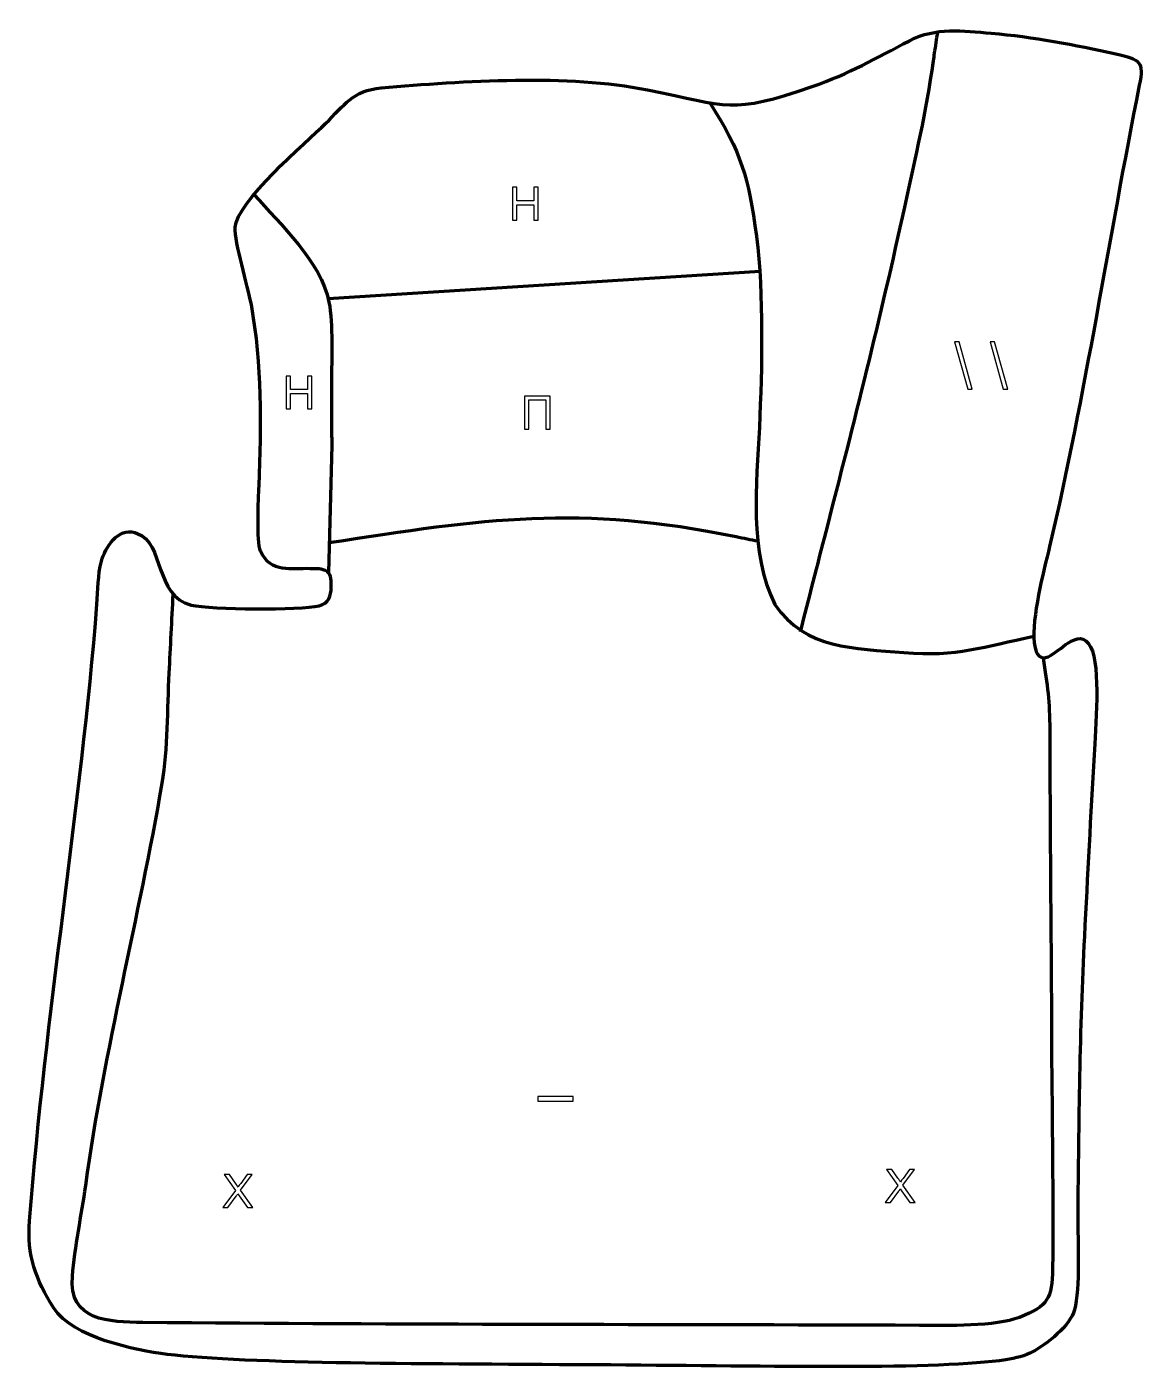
# Model space of a CAD drawing. Header units: millimetres. Extents: x 892 to 1509, y -60 to 682.
import ezdxf

# ---------------------------------------------------------------- set-up
doc = ezdxf.new("R2010")
doc.units = ezdxf.units.MM
doc.header["$MEASUREMENT"] = 0
doc.layers.add('layer 2', color=7, linetype='Continuous')
doc.layers.add('layer 3', color=7, linetype='Continuous')

msp = doc.modelspace()

# ---------------------------------------------------------------- linework, layer by layer
at = {"layer": 'layer 2', "color": 142, "lineweight": 158}
for points, knots in [([(1318.9543, 348.2276), (1323.679, 366.6544), (1328.4037, 385.0812), (1333.1283, 403.5081), (1333.1283, 403.5081), (1348.5397, 463.4611), (1363.4161, 522.3597), (1376.5867, 582.8919), (1376.5867, 582.8919), (1382.5797, 610.436), (1388.5222, 635.5433), (1392.4545, 663.6303), (1392.4545, 663.6303), (1392.6561, 665.0705), (1392.8627, 666.5093), (1393.0727, 667.9483), (1393.0727, 667.9483), (1393.6587, 671.8696), (1394.2447, 675.7909), (1394.8307, 679.7122)], [0, 0, 0, 0, 0.16666667, 0.16666667, 0.16666667, 0.16666667, 0.33333333, 0.33333333, 0.33333333, 0.33333333, 0.5, 0.5, 0.5, 0.5, 0.66666667, 0.66666667, 0.66666667, 0.66666667, 1, 1, 1, 1]), ([(1268.7799, 640.8697), (1286.4971, 612.7712), (1290.1541, 599.7016), (1294.6395, 566.8638), (1294.6395, 566.8638), (1298.7603, 534.0039), (1297.7115, 494.4622), (1296.3043, 461.1817), (1296.3043, 461.1817), (1294.7375, 430.2004), (1290.3439, 391.9726), (1304.8922, 363.3725), (1304.8922, 363.3725), (1321.7635, 338.4034), (1348.9056, 339.1882), (1376.1472, 336.8194), (1376.1472, 336.8194), (1405.4471, 334.2716), (1420.1985, 340.1299), (1447.9246, 345.8615)], [0, 0, 0, 0, 0.16666667, 0.16666667, 0.16666667, 0.16666667, 0.33333333, 0.33333333, 0.33333333, 0.33333333, 0.5, 0.5, 0.5, 0.5, 0.66666667, 0.66666667, 0.66666667, 0.66666667, 1, 1, 1, 1]), ([(1017.0562, 589.7802), (1031.5583, 573.3442), (1054.3031, 552.4878), (1058.5073, 530.4388), (1058.5073, 530.4388), (1060.8797, 517.9967), (1059.8713, 499.1312), (1059.91, 485.9497), (1059.91, 485.9497), (1059.9335, 477.9291), (1059.9554, 469.9085), (1059.9832, 461.8879), (1059.9832, 461.8879), (1059.994, 458.8803), (1060.0048, 455.8727), (1060.0156, 452.8651), (1060.0156, 452.8651), (1060.0156, 452.8651), (1060.021, 451.3613), (1060.021, 451.3613), (1060.021, 451.3613), (1060.021, 451.3613), (1058.1863, 380.8727), (1058.1863, 380.8727)], [0, 0, 0, 0, 0.14285714, 0.14285714, 0.14285714, 0.14285714, 0.28571429, 0.28571429, 0.28571429, 0.28571429, 0.42857143, 0.42857143, 0.42857143, 0.42857143, 0.57142857, 0.57142857, 0.57142857, 0.57142857, 0.71428571, 0.71428571, 0.71428571, 0.71428571, 1, 1, 1, 1]), ([(1058.6192, 397.5054), (1144.2264, 410.8561), (1196.7656, 418.6739), (1283.5412, 400.8434), (1283.5412, 400.8434), (1287.493, 400.0314), (1291.4441, 399.2219), (1295.3988, 398.4244)], [0, 0, 0, 0, 0.33333333, 0.33333333, 0.33333333, 0.33333333, 1, 1, 1, 1]), ([(1453.0169, 333.9526), (1455.4335, 318.6942), (1456.6508, 309.6976), (1456.6864, 294.0452), (1456.6864, 294.0452), (1456.8197, 235.5749), (1457.47, 177.1074), (1457.7042, 118.6376), (1457.7042, 118.6376), (1457.876, 78.016), (1458.7773, 37.0602), (1458.214, -3.5197), (1458.214, -3.5197), (1457.9867, -19.8957), (1455.8083, -24.3236), (1440.0702, -30.4878), (1440.0702, -30.4878), (1426.9599, -35.6227), (1399.7045, -34.9796), (1384.7631, -34.9227), (1384.7631, -34.9227), (1241.7519, -34.3836), (1098.6711, -34.6375), (955.672, -33.3091), (955.672, -33.3091), (937.1381, -33.1187), (914.5771, -32.5636), (916.7427, -7.676), (916.7427, -7.676), (918.141, 8.3938), (921.8497, 26.0313), (924.1117, 42.3239), (924.1117, 42.3239), (934.7143, 118.6938), (953.5078, 189.5332), (966.3967, 264.5485), (966.3967, 264.5485), (969.7258, 283.924), (969.2397, 305.5952), (970.2446, 325.4171), (970.2446, 325.4171), (970.9831, 339.9847), (971.7209, 354.5523), (972.4593, 369.1199)], [0, 0, 0, 0, 0.08333333, 0.08333333, 0.08333333, 0.08333333, 0.16666667, 0.16666667, 0.16666667, 0.16666667, 0.25, 0.25, 0.25, 0.25, 0.33333333, 0.33333333, 0.33333333, 0.33333333, 0.41666667, 0.41666667, 0.41666667, 0.41666667, 0.5, 0.5, 0.5, 0.5, 0.58333333, 0.58333333, 0.58333333, 0.58333333, 0.66666667, 0.66666667, 0.66666667, 0.66666667, 0.75, 0.75, 0.75, 0.75, 0.83333333, 0.83333333, 0.83333333, 0.83333333, 1, 1, 1, 1])]:
    msp.add_open_spline(points, degree=3, knots=knots, dxfattribs=at)
at = {"layer": 'layer 2', "color": 142}
for points, knots in [([(1159.9325, 575.6179), (1159.9325, 575.6179), (1159.9325, 593.8043), (1159.9325, 593.8043), (1159.9325, 593.8043), (1159.9325, 593.8043), (1162.3455, 593.8043), (1162.3455, 593.8043), (1162.3455, 593.8043), (1162.3455, 593.8043), (1162.3455, 586.3113), (1162.3455, 586.3113), (1162.3455, 586.3113), (1162.3455, 586.3113), (1171.7435, 586.3113), (1171.7435, 586.3113), (1171.7435, 586.3113), (1171.7435, 586.3113), (1171.7435, 593.8043), (1171.7435, 593.8043), (1171.7435, 593.8043), (1171.7435, 593.8043), (1174.1565, 593.8043), (1174.1565, 593.8043), (1174.1565, 593.8043), (1174.1565, 593.8043), (1174.1565, 575.6179), (1174.1565, 575.6179), (1174.1565, 575.6179), (1174.1565, 575.6179), (1171.7435, 575.6179), (1171.7435, 575.6179), (1171.7435, 575.6179), (1171.7435, 575.6179), (1171.7435, 584.1777), (1171.7435, 584.1777), (1171.7435, 584.1777), (1171.7435, 584.1777), (1162.3455, 584.1777), (1162.3455, 584.1777), (1162.3455, 584.1777), (1162.3455, 584.1777), (1162.3455, 575.6179), (1162.3455, 575.6179), (1162.3455, 575.6179), (1162.3455, 575.6179), (1159.9325, 575.6179), (1159.9325, 575.6179)], [0, 0, 0, 0, 0.07692308, 0.07692308, 0.07692308, 0.07692308, 0.15384615, 0.15384615, 0.15384615, 0.15384615, 0.23076923, 0.23076923, 0.23076923, 0.23076923, 0.30769231, 0.30769231, 0.30769231, 0.30769231, 0.38461538, 0.38461538, 0.38461538, 0.38461538, 0.46153846, 0.46153846, 0.46153846, 0.46153846, 0.53846154, 0.53846154, 0.53846154, 0.53846154, 0.61538462, 0.61538462, 0.61538462, 0.61538462, 0.69230769, 0.69230769, 0.69230769, 0.69230769, 0.76923077, 0.76923077, 0.76923077, 0.76923077, 0.84615385, 0.84615385, 0.84615385, 0.84615385, 1, 1, 1, 1]), ([(1411.4034, 482.3603), (1411.4034, 482.3603), (1404.1009, 508.4658), (1404.1009, 508.4658), (1404.1009, 508.4658), (1404.1009, 508.4658), (1406.5821, 508.4658), (1406.5821, 508.4658), (1406.5821, 508.4658), (1406.5821, 508.4658), (1413.8846, 482.3603), (1413.8846, 482.3603), (1413.8846, 482.3603), (1413.8846, 482.3603), (1411.4034, 482.3603), (1411.4034, 482.3603)], [0, 0, 0, 0, 0.2, 0.2, 0.2, 0.2, 0.4, 0.4, 0.4, 0.4, 0.6, 0.6, 0.6, 0.6, 1, 1, 1, 1]), ([(1431.006, 482.3603), (1431.006, 482.3603), (1423.7035, 508.4658), (1423.7035, 508.4658), (1423.7035, 508.4658), (1423.7035, 508.4658), (1426.1847, 508.4658), (1426.1847, 508.4658), (1426.1847, 508.4658), (1426.1847, 508.4658), (1433.4872, 482.3603), (1433.4872, 482.3603), (1433.4872, 482.3603), (1433.4872, 482.3603), (1431.006, 482.3603), (1431.006, 482.3603)], [0, 0, 0, 0, 0.2, 0.2, 0.2, 0.2, 0.4, 0.4, 0.4, 0.4, 0.6, 0.6, 0.6, 0.6, 1, 1, 1, 1]), ([(1034.7845, 471.3719), (1034.7845, 471.3719), (1034.7845, 489.5583), (1034.7845, 489.5583), (1034.7845, 489.5583), (1034.7845, 489.5583), (1037.1975, 489.5583), (1037.1975, 489.5583), (1037.1975, 489.5583), (1037.1975, 489.5583), (1037.1975, 482.0653), (1037.1975, 482.0653), (1037.1975, 482.0653), (1037.1975, 482.0653), (1046.5955, 482.0653), (1046.5955, 482.0653), (1046.5955, 482.0653), (1046.5955, 482.0653), (1046.5955, 489.5583), (1046.5955, 489.5583), (1046.5955, 489.5583), (1046.5955, 489.5583), (1049.0085, 489.5583), (1049.0085, 489.5583), (1049.0085, 489.5583), (1049.0085, 489.5583), (1049.0085, 471.3719), (1049.0085, 471.3719), (1049.0085, 471.3719), (1049.0085, 471.3719), (1046.5955, 471.3719), (1046.5955, 471.3719), (1046.5955, 471.3719), (1046.5955, 471.3719), (1046.5955, 479.9317), (1046.5955, 479.9317), (1046.5955, 479.9317), (1046.5955, 479.9317), (1037.1975, 479.9317), (1037.1975, 479.9317), (1037.1975, 479.9317), (1037.1975, 479.9317), (1037.1975, 471.3719), (1037.1975, 471.3719), (1037.1975, 471.3719), (1037.1975, 471.3719), (1034.7845, 471.3719), (1034.7845, 471.3719)], [0, 0, 0, 0, 0.07692308, 0.07692308, 0.07692308, 0.07692308, 0.15384615, 0.15384615, 0.15384615, 0.15384615, 0.23076923, 0.23076923, 0.23076923, 0.23076923, 0.30769231, 0.30769231, 0.30769231, 0.30769231, 0.38461538, 0.38461538, 0.38461538, 0.38461538, 0.46153846, 0.46153846, 0.46153846, 0.46153846, 0.53846154, 0.53846154, 0.53846154, 0.53846154, 0.61538462, 0.61538462, 0.61538462, 0.61538462, 0.69230769, 0.69230769, 0.69230769, 0.69230769, 0.76923077, 0.76923077, 0.76923077, 0.76923077, 0.84615385, 0.84615385, 0.84615385, 0.84615385, 1, 1, 1, 1]), ([(1166.521, 478.4457), (1166.521, 478.4457), (1180.7958, 478.4457), (1180.7958, 478.4457), (1180.7958, 478.4457), (1180.7958, 478.4457), (1180.7958, 460.2593), (1180.7958, 460.2593), (1180.7958, 460.2593), (1180.7958, 460.2593), (1178.3828, 460.2593), (1178.3828, 460.2593), (1178.3828, 460.2593), (1178.3828, 460.2593), (1178.3828, 476.3121), (1178.3828, 476.3121), (1178.3828, 476.3121), (1178.3828, 476.3121), (1168.934, 476.3121), (1168.934, 476.3121), (1168.934, 476.3121), (1168.934, 476.3121), (1168.934, 460.2593), (1168.934, 460.2593), (1168.934, 460.2593), (1168.934, 460.2593), (1166.521, 460.2593), (1166.521, 460.2593), (1166.521, 460.2593), (1166.521, 460.2593), (1166.521, 478.4457), (1166.521, 478.4457)], [0, 0, 0, 0, 0.11111111, 0.11111111, 0.11111111, 0.11111111, 0.22222222, 0.22222222, 0.22222222, 0.22222222, 0.33333333, 0.33333333, 0.33333333, 0.33333333, 0.44444444, 0.44444444, 0.44444444, 0.44444444, 0.55555556, 0.55555556, 0.55555556, 0.55555556, 0.66666667, 0.66666667, 0.66666667, 0.66666667, 0.77777778, 0.77777778, 0.77777778, 0.77777778, 1, 1, 1, 1]), ([(1173.9227, 88.9517), (1173.9227, 88.9517), (1173.9227, 91.4565), (1173.9227, 91.4565), (1173.9227, 91.4565), (1173.9227, 91.4565), (1193.5019, 91.4565), (1193.5019, 91.4565), (1193.5019, 91.4565), (1193.5019, 91.4565), (1193.5019, 88.9517), (1193.5019, 88.9517), (1193.5019, 88.9517), (1193.5019, 88.9517), (1173.9227, 88.9517), (1173.9227, 88.9517)], [0, 0, 0, 0, 0.2, 0.2, 0.2, 0.2, 0.4, 0.4, 0.4, 0.4, 0.6, 0.6, 0.6, 0.6, 1, 1, 1, 1]), ([(999.8297, 30.178), (999.8297, 30.178), (1006.857, 39.6141), (1006.857, 39.6141), (1006.857, 39.6141), (1006.857, 39.6141), (1000.6679, 48.3644), (1000.6679, 48.3644), (1000.6679, 48.3644), (1000.6679, 48.3644), (1003.5338, 48.3644), (1003.5338, 48.3644), (1003.5338, 48.3644), (1003.5338, 48.3644), (1006.8485, 43.712), (1006.8485, 43.712), (1006.8485, 43.712), (1007.5386, 42.7468), (1008.0169, 42.0102), (1008.2921, 41.4979), (1008.2921, 41.4979), (1008.7027, 42.1329), (1009.1853, 42.8103), (1009.7399, 43.5257), (1009.7399, 43.5257), (1009.7399, 43.5257), (1013.3721, 48.3644), (1013.3721, 48.3644), (1013.3721, 48.3644), (1013.3721, 48.3644), (1016.0095, 48.3644), (1016.0095, 48.3644), (1016.0095, 48.3644), (1016.0095, 48.3644), (1009.6933, 39.7199), (1009.6933, 39.7199), (1009.6933, 39.7199), (1009.6933, 39.7199), (1016.4921, 30.178), (1016.4921, 30.178), (1016.4921, 30.178), (1016.4921, 30.178), (1013.5372, 30.178), (1013.5372, 30.178), (1013.5372, 30.178), (1013.5372, 30.178), (1008.9483, 36.6635), (1008.9483, 36.6635), (1008.9483, 36.6635), (1008.6858, 37.0318), (1008.436, 37.4001), (1008.2032, 37.7641), (1008.2032, 37.7641), (1007.7968, 37.1545), (1007.5089, 36.727), (1007.3311, 36.4857), (1007.3311, 36.4857), (1007.3311, 36.4857), (1002.721, 30.178), (1002.721, 30.178), (1002.721, 30.178), (1002.721, 30.178), (999.8297, 30.178), (999.8297, 30.178)], [0, 0, 0, 0, 0.05882353, 0.05882353, 0.05882353, 0.05882353, 0.11764706, 0.11764706, 0.11764706, 0.11764706, 0.17647059, 0.17647059, 0.17647059, 0.17647059, 0.23529412, 0.23529412, 0.23529412, 0.23529412, 0.29411765, 0.29411765, 0.29411765, 0.29411765, 0.35294118, 0.35294118, 0.35294118, 0.35294118, 0.41176471, 0.41176471, 0.41176471, 0.41176471, 0.47058824, 0.47058824, 0.47058824, 0.47058824, 0.52941176, 0.52941176, 0.52941176, 0.52941176, 0.58823529, 0.58823529, 0.58823529, 0.58823529, 0.64705882, 0.64705882, 0.64705882, 0.64705882, 0.70588235, 0.70588235, 0.70588235, 0.70588235, 0.76470588, 0.76470588, 0.76470588, 0.76470588, 0.82352941, 0.82352941, 0.82352941, 0.82352941, 0.88235294, 0.88235294, 0.88235294, 0.88235294, 1, 1, 1, 1]), ([(1365.7486, 32.9566), (1365.7486, 32.9566), (1372.7759, 42.3927), (1372.7759, 42.3927), (1372.7759, 42.3927), (1372.7759, 42.3927), (1366.5868, 51.143), (1366.5868, 51.143), (1366.5868, 51.143), (1366.5868, 51.143), (1369.4527, 51.143), (1369.4527, 51.143), (1369.4527, 51.143), (1369.4527, 51.143), (1372.7674, 46.4906), (1372.7674, 46.4906), (1372.7674, 46.4906), (1373.4575, 45.5254), (1373.9358, 44.7888), (1374.211, 44.2765), (1374.211, 44.2765), (1374.6216, 44.9115), (1375.1042, 45.5889), (1375.6588, 46.3043), (1375.6588, 46.3043), (1375.6588, 46.3043), (1379.291, 51.143), (1379.291, 51.143), (1379.291, 51.143), (1379.291, 51.143), (1381.9284, 51.143), (1381.9284, 51.143), (1381.9284, 51.143), (1381.9284, 51.143), (1375.6122, 42.4985), (1375.6122, 42.4985), (1375.6122, 42.4985), (1375.6122, 42.4985), (1382.411, 32.9566), (1382.411, 32.9566), (1382.411, 32.9566), (1382.411, 32.9566), (1379.4561, 32.9566), (1379.4561, 32.9566), (1379.4561, 32.9566), (1379.4561, 32.9566), (1374.8672, 39.4421), (1374.8672, 39.4421), (1374.8672, 39.4421), (1374.6047, 39.8104), (1374.3549, 40.1787), (1374.1221, 40.5427), (1374.1221, 40.5427), (1373.7157, 39.9331), (1373.4278, 39.5056), (1373.25, 39.2643), (1373.25, 39.2643), (1373.25, 39.2643), (1368.6399, 32.9566), (1368.6399, 32.9566), (1368.6399, 32.9566), (1368.6399, 32.9566), (1365.7486, 32.9566), (1365.7486, 32.9566)], [0, 0, 0, 0, 0.05882353, 0.05882353, 0.05882353, 0.05882353, 0.11764706, 0.11764706, 0.11764706, 0.11764706, 0.17647059, 0.17647059, 0.17647059, 0.17647059, 0.23529412, 0.23529412, 0.23529412, 0.23529412, 0.29411765, 0.29411765, 0.29411765, 0.29411765, 0.35294118, 0.35294118, 0.35294118, 0.35294118, 0.41176471, 0.41176471, 0.41176471, 0.41176471, 0.47058824, 0.47058824, 0.47058824, 0.47058824, 0.52941176, 0.52941176, 0.52941176, 0.52941176, 0.58823529, 0.58823529, 0.58823529, 0.58823529, 0.64705882, 0.64705882, 0.64705882, 0.64705882, 0.70588235, 0.70588235, 0.70588235, 0.70588235, 0.76470588, 0.76470588, 0.76470588, 0.76470588, 0.82352941, 0.82352941, 0.82352941, 0.82352941, 0.88235294, 0.88235294, 0.88235294, 0.88235294, 1, 1, 1, 1])]:
    msp.add_open_spline(points, degree=3, knots=knots, dxfattribs=at)
at = {"layer": 'layer 2', "color": 142, "lineweight": 158}
msp.add_open_spline([(1058.0263, 532.4624), (1058.0263, 532.4624), (1296.6272, 547.5371), (1296.6272, 547.5371)], degree=3, dxfattribs=at)
at = {"layer": 'layer 3', "color": 242, "lineweight": 158}
msp.add_open_spline([(893.1267, 22.906), (891.6255, 3.2645), (896.3176, -9.0788), (906.5602, -25.4921), (906.5602, -25.4921), (916.9801, -41.4931), (950.8373, -48.6857), (969.155, -50.9094), (969.155, -50.9094), (1014.119, -56.3678), (1112.5983, -56.1348), (1214.248, -56.7918), (1214.248, -56.7918), (1302.7741, -57.364), (1395.6865, -59.6341), (1432.4903, -53.8908), (1432.4903, -53.8908), (1437.9717, -53.0355), (1443.1995, -51.686), (1447.1393, -49.5869), (1447.1393, -49.5869), (1454.8015, -45.5046), (1468.141, -34.9391), (1470.3821, -26.4049), (1470.3821, -26.4049), (1473.5613, -14.2981), (1472.1045, 11.5186), (1472.1733, 25.8039), (1472.1733, 25.8039), (1472.5925, 77.1916), (1473.1462, 128.5612), (1475.7965, 179.8929), (1475.7965, 179.8929), (1477.5424, 213.3863), (1479.2831, 246.8909), (1481.1571, 280.3766), (1481.1571, 280.3766), (1481.9248, 294.0506), (1485.0248, 328.9276), (1479.2516, 339.9763), (1479.2516, 339.9763), (1476.0332, 346.1355), (1471.7239, 345.1159), (1466.5946, 342.0368), (1466.5946, 342.0368), (1460.4231, 337.8584), (1449.9771, 326.0447), (1448.1515, 342.1954), (1448.1515, 342.1954), (1446.5896, 356.0134), (1453.1803, 381.2726), (1456.6212, 395.424), (1456.6212, 395.424), (1476.4024, 479.8861), (1489.1481, 565.121), (1506.17, 650.1647), (1506.17, 650.1647), (1508.8307, 663.4577), (1506.8484, 664.3492), (1493.1242, 667.4836), (1493.1242, 667.4836), (1470.601, 672.6275), (1447.3893, 676.908), (1424.3528, 678.9792), (1424.3528, 678.9792), (1408.5004, 680.2671), (1393.7829, 682.4471), (1379.1829, 674.8098), (1379.1829, 674.8098), (1360.4314, 665.0009), (1346.0912, 656.6823), (1325.4673, 649.5078), (1325.4673, 649.5078), (1279.6576, 633.9692), (1280.4454, 638.4636), (1234.3951, 647.702), (1234.3951, 647.702), (1190.6732, 656.4732), (1132.8671, 652.6529), (1087.3882, 648.7399), (1087.3882, 648.7399), (1071.8522, 647.3135), (1067.02, 639.175), (1056.657, 629.1101), (1056.657, 629.1101), (1045.9096, 618.8166), (1007.1424, 585.0806), (1006.6611, 571.7116), (1006.6611, 571.7116), (1006.3593, 563.329), (1013.6807, 539.2822), (1015.6392, 529.108), (1015.6392, 529.108), (1021.7291, 495.5328), (1021.3057, 462.8128), (1019.8861, 428.9038), (1019.8861, 428.9038), (1019.5912, 421.8598), (1018.4314, 398.0186), (1020.6868, 392.8765), (1020.6868, 392.8765), (1026.1937, 380.3214), (1038.195, 383.4287), (1047.9787, 383.1084), (1047.9787, 383.1084), (1051.6858, 382.9871), (1054.4691, 383.6307), (1057.6516, 381.333), (1057.6516, 381.333), (1060.0035, 379.6351), (1059.8386, 376.0336), (1059.7778, 372.8478), (1059.7778, 372.8478), (1059.6895, 368.225), (1058.3571, 363.8914), (1053.0584, 362.6393), (1053.0584, 362.6393), (1042.7106, 360.1942), (993.2041, 360.4199), (982.4673, 363.0569), (982.4673, 363.0569), (961.9851, 368.0876), (967.7144, 397.1466), (952.6496, 402.617), (952.6496, 402.617), (952.6496, 402.617), (951.3594, 403.0855), (951.3594, 403.0855), (951.3594, 403.0855), (941.9508, 405.9146), (934.7865, 394.8871), (932.7651, 387.2168), (932.7651, 387.2168), (930.8095, 379.7967), (930.9161, 371.1196), (930.3628, 363.4297), (930.3628, 363.4297), (921.2584, 249.8886), (901.9532, 137.0262), (893.1267, 22.906)], degree=3, knots=[0, 0, 0, 0, 0.02777778, 0.02777778, 0.02777778, 0.02777778, 0.05555556, 0.05555556, 0.05555556, 0.05555556, 0.08333333, 0.08333333, 0.08333333, 0.08333333, 0.11111111, 0.11111111, 0.11111111, 0.11111111, 0.13888889, 0.13888889, 0.13888889, 0.13888889, 0.16666667, 0.16666667, 0.16666667, 0.16666667, 0.19444444, 0.19444444, 0.19444444, 0.19444444, 0.22222222, 0.22222222, 0.22222222, 0.22222222, 0.25, 0.25, 0.25, 0.25, 0.27777778, 0.27777778, 0.27777778, 0.27777778, 0.30555556, 0.30555556, 0.30555556, 0.30555556, 0.33333333, 0.33333333, 0.33333333, 0.33333333, 0.36111111, 0.36111111, 0.36111111, 0.36111111, 0.38888889, 0.38888889, 0.38888889, 0.38888889, 0.41666667, 0.41666667, 0.41666667, 0.41666667, 0.44444444, 0.44444444, 0.44444444, 0.44444444, 0.47222222, 0.47222222, 0.47222222, 0.47222222, 0.5, 0.5, 0.5, 0.5, 0.52777778, 0.52777778, 0.52777778, 0.52777778, 0.55555556, 0.55555556, 0.55555556, 0.55555556, 0.58333333, 0.58333333, 0.58333333, 0.58333333, 0.61111111, 0.61111111, 0.61111111, 0.61111111, 0.63888889, 0.63888889, 0.63888889, 0.63888889, 0.66666667, 0.66666667, 0.66666667, 0.66666667, 0.69444444, 0.69444444, 0.69444444, 0.69444444, 0.72222222, 0.72222222, 0.72222222, 0.72222222, 0.75, 0.75, 0.75, 0.75, 0.77777778, 0.77777778, 0.77777778, 0.77777778, 0.80555556, 0.80555556, 0.80555556, 0.80555556, 0.83333333, 0.83333333, 0.83333333, 0.83333333, 0.86111111, 0.86111111, 0.86111111, 0.86111111, 0.88888889, 0.88888889, 0.88888889, 0.88888889, 0.91666667, 0.91666667, 0.91666667, 0.91666667, 0.94444444, 0.94444444, 0.94444444, 0.94444444, 1, 1, 1, 1], dxfattribs=at)

doc.saveas('drawing.dxf')
